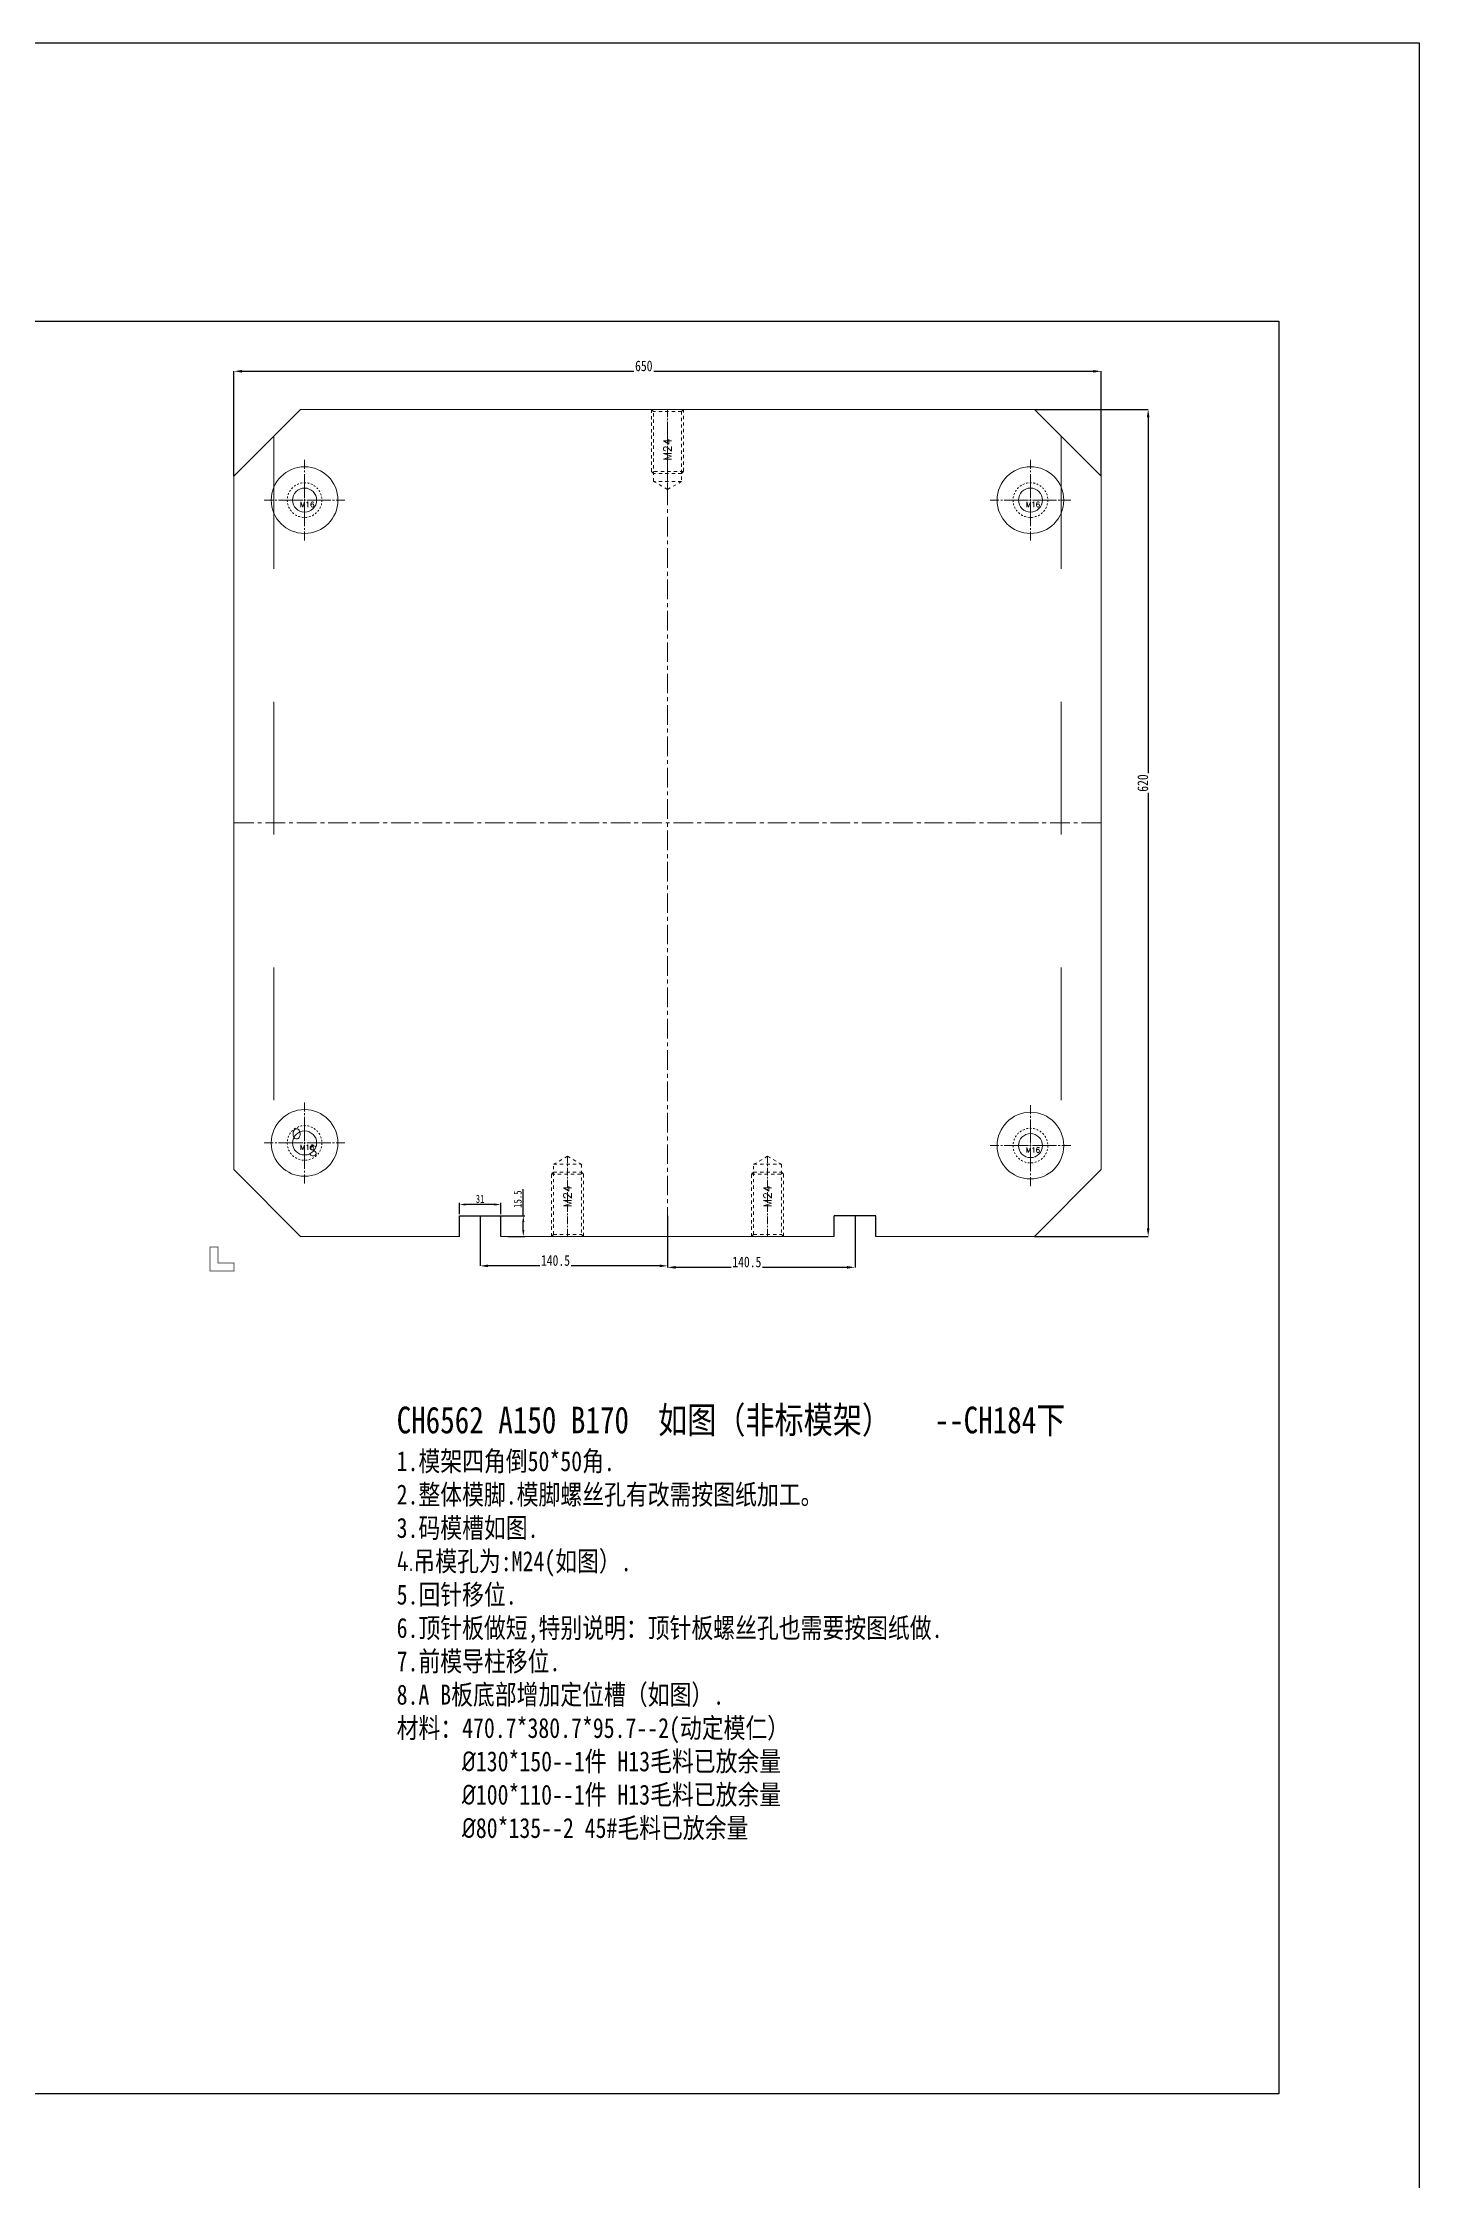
# Model space of a CAD drawing. Header units: millimetres. Extents: x 4797 to 6967, y -10922 to -3169.
# Drawn here: x 5936 to 6967, y -4771 to -3169 of the extents above; entities that cross this region are included whole.
import ezdxf
from ezdxf.enums import TextEntityAlignment as Align

# ---------------------------------------------------------------- set-up
doc = ezdxf.new("R2010")
doc.units = ezdxf.units.MM
doc.header["$LTSCALE"] = 16.335
doc.header["$PDMODE"] = 3
doc.header["$PDSIZE"] = 0.3125
doc.linetypes.add('CENTER', pattern=[0.6, 0.375, -0.075, 0.075, -0.075])
doc.linetypes.add('HIDDEN', pattern=[0.2, 0.1, -0.1])
doc.layers.get('0').update_dxf_attribs({"linetype": 'CONTINUOUS'})
doc.layers.get('Defpoints').update_dxf_attribs({"linetype": 'CONTINUOUS'})
for name, color, linetype, lineweight in [('dim', 82, 'CONTINUOUS', 9), ('moldbase', 7, 'CONTINUOUS', 20), ('screw', 33, 'CONTINUOUS', 13)]:
    doc.layers.add(name, color=color, linetype=linetype, lineweight=lineweight)
doc.styles.add('ROMANC', font='romanc.shx', dxfattribs={"bigfont": 'gbcbig.shx'})
doc.styles.get("Standard").update_dxf_attribs({"font": 'txt', "width": 0.8})
doc.styles.add('TXT', font='txt.shx', dxfattribs={"bigfont": 'gbcbig.shx'})
doc.dimstyles.new('ISO-25', dxfattribs={"dimtxt": 8, "dimasz": 6, "dimexe": 0, "dimexo": 0, "dimgap": 0, "dimtad": 1, "dimdsep": 46, "dimtxsty": 'Standard', "dimcen": 0, "dimclrd": 4, "dimclre": 4, "dimclrt": 6, "dimazin": 0, "dimtfac": 1, "dimtofl": 0, "dimtmove": 0, "dimatfit": 3, "dimfxl": 0, "dimarcsym": 0})

# ---------------------------------------------------------------- blocks, each defined once
blk = doc.blocks.new('screw_m16_i')
at = {"layer": 'screw', "color": 1, "linetype": 'CENTER', "ltscale": 0.808571}
for p, q in [((-14.3, 0), (14.3, 0)), ((0, -14.3), (0, 14.3))]:
    blk.add_line(p, q, dxfattribs=at)
at = {"layer": 'screw', "color": 8, "linetype": 'HIDDEN', "ltscale": 0.808571}
blk.add_circle((0, 0), 13, dxfattribs=at)
at = {"layer": 'screw'}
blk.add_circle((0, 0), 9, dxfattribs=at)
at = {"layer": 'screw', "color": 6, "style": 'TXT'}
blk.add_text('M16', height=3.9, dxfattribs=at).set_placement((-3.38, -5.2))
blk = doc.blocks.new('*D361')
at = {"color": 4, "lineweight": -2, "transparency": 16777216}
for p, q in [((6079, -3493.6), (6079, -3415)), ((6085, -3415), (6723, -3415)), ((6729, -3493.6), (6729, -3415))]:
    blk.add_line(p, q, dxfattribs=at)
at = {"color": 4, "transparency": 16777216}
for points in [[(6085, -3414), (6085, -3416), (6079, -3415)], [(6723, -3414), (6723, -3416), (6729, -3415)]]:
    blk.add_solid(points, dxfattribs=at)
at = {"layer": 'Defpoints', "color": 0, "transparency": 16777216}
for p in [(6729, -3415), (6079, -3493.6), (6729, -3493.6)]:
    blk.add_point(p, dxfattribs=at)
at = {"color": 6, "transparency": 16777216, "insert": (6386.2, -3411), "char_height": 8, "attachment_point": 5, "bg_fill": 3, "box_fill_scale": 1.1, "bg_fill_color": 256, "bg_fill_true_color": 13158600, "bg_fill_transparency": 0}
blk.add_mtext('650', dxfattribs=at)
blk = doc.blocks.new('*D362')
at = {"color": 4, "lineweight": -2, "transparency": 16777216}
for p, q in [((6679, -3443.6), (6764.2, -3443.6)), ((6764.2, -3449.6), (6764.2, -4057.6)), ((6679, -4063.6), (6764.2, -4063.6))]:
    blk.add_line(p, q, dxfattribs=at)
at = {"color": 4, "transparency": 16777216}
for points in [[(6763.2, -3449.6), (6765.2, -3449.6), (6764.2, -3443.6)], [(6763.2, -4057.6), (6765.2, -4057.6), (6764.2, -4063.6)]]:
    blk.add_solid(points, dxfattribs=at)
at = {"layer": 'Defpoints', "color": 0, "transparency": 16777216}
for p in [(6679, -3443.6), (6679, -4063.6), (6764.2, -4063.6)]:
    blk.add_point(p, dxfattribs=at)
at = {"color": 6, "transparency": 16777216, "insert": (6760.2, -3723.7), "char_height": 8, "attachment_point": 5, "rotation": 90, "bg_fill": 3, "box_fill_scale": 1.1, "bg_fill_color": 256, "bg_fill_true_color": 13158600, "bg_fill_transparency": 0}
blk.add_mtext('620', dxfattribs=at)
blk = doc.blocks.new('*D367')
at = {"layer": 'Defpoints', "color": 0, "transparency": 16777216}
for p in [(6248, -4039.7), (6248, -4048.1), (6279, -4048.1)]:
    blk.add_point(p, dxfattribs=at)
at = {"layer": 'dim', "color": 4, "lineweight": -2, "transparency": 16777216}
for p, q in [((6248, -4046.9), (6248, -4038.5)), ((6274.2, -4039.7), (6252.8, -4039.7)), ((6279, -4046.9), (6279, -4038.5))]:
    blk.add_line(p, q, dxfattribs=at)
at = {"layer": 'dim', "color": 4, "transparency": 16777216}
for points in [[(6252.8, -4038.9), (6252.8, -4040.5), (6248, -4039.7)], [(6274.2, -4038.9), (6274.2, -4040.5), (6279, -4039.7)]]:
    blk.add_solid(points, dxfattribs=at)
at = {"layer": 'dim', "color": 6, "transparency": 16777216, "insert": (6263.5, -4035.5), "char_height": 6, "attachment_point": 5, "bg_fill": 3, "box_fill_scale": 1.1, "bg_fill_color": 256, "bg_fill_true_color": 13158600, "bg_fill_transparency": 0}
blk.add_mtext('31', dxfattribs=at)
blk = doc.blocks.new('*D368')
at = {"layer": 'Defpoints', "color": 0, "transparency": 16777216}
for p in [(6277.1, -4048.1), (6283, -4063.6), (6295.9, -4063.6)]:
    blk.add_point(p, dxfattribs=at)
at = {"layer": 'dim', "color": 4, "lineweight": -2, "transparency": 16777216}
for p, q in [((6295.9, -4048.1), (6295.9, -4028.1)), ((6278.3, -4048.1), (6297.1, -4048.1)), ((6295.9, -4058.8), (6295.9, -4052.9)), ((6284.2, -4063.6), (6297.1, -4063.6))]:
    blk.add_line(p, q, dxfattribs=at)
at = {"layer": 'dim', "color": 4, "transparency": 16777216}
for points in [[(6295.1, -4052.9), (6296.7, -4052.9), (6295.9, -4048.1)], [(6295.1, -4058.8), (6296.7, -4058.8), (6295.9, -4063.6)]]:
    blk.add_solid(points, dxfattribs=at)
at = {"layer": 'dim', "color": 6, "transparency": 16777216, "insert": (6291.7, -4035.7), "char_height": 6, "attachment_point": 5, "rotation": 90, "bg_fill": 3, "box_fill_scale": 1.1, "bg_fill_color": 256, "bg_fill_true_color": 13158600, "bg_fill_transparency": 0}
blk.add_mtext('15.5', dxfattribs=at)
blk = doc.blocks.new('*D369')
at = {"color": 4, "lineweight": -2, "transparency": 16777216}
for p, q in [((6404, -4048.1), (6404, -4086.8)), ((6544.5, -4048.1), (6544.5, -4086.8)), ((6538.5, -4086.8), (6410, -4086.8))]:
    blk.add_line(p, q, dxfattribs=at)
at = {"color": 4, "transparency": 16777216}
for points in [[(6410, -4085.8), (6410, -4087.8), (6404, -4086.8)], [(6538.5, -4085.8), (6538.5, -4087.8), (6544.5, -4086.8)]]:
    blk.add_solid(points, dxfattribs=at)
at = {"layer": 'Defpoints', "color": 0, "transparency": 16777216}
for p in [(6404, -4048.1), (6544.5, -4048.1), (6404, -4086.8)]:
    blk.add_point(p, dxfattribs=at)
at = {"color": 6, "transparency": 16777216, "insert": (6463.4, -4082.8), "char_height": 8, "attachment_point": 5, "bg_fill": 3, "box_fill_scale": 1.1, "bg_fill_color": 256, "bg_fill_true_color": 13158600, "bg_fill_transparency": 0}
blk.add_mtext('140.5', dxfattribs=at)
blk = doc.blocks.new('*D370')
at = {"color": 4, "lineweight": -2, "transparency": 16777216}
for p, q in [((6263.5, -4048.1), (6263.5, -4085.7)), ((6404, -4048.1), (6404, -4085.7)), ((6398, -4085.7), (6269.5, -4085.7))]:
    blk.add_line(p, q, dxfattribs=at)
at = {"color": 4, "transparency": 16777216}
for points in [[(6269.5, -4084.7), (6269.5, -4086.7), (6263.5, -4085.7)], [(6398, -4084.7), (6398, -4086.7), (6404, -4085.7)]]:
    blk.add_solid(points, dxfattribs=at)
at = {"layer": 'Defpoints', "color": 0, "transparency": 16777216}
for p in [(6263.5, -4048.1), (6404, -4048.1), (6263.5, -4085.7)]:
    blk.add_point(p, dxfattribs=at)
at = {"color": 6, "transparency": 16777216, "insert": (6320, -4081.7), "char_height": 8, "attachment_point": 5, "bg_fill": 3, "box_fill_scale": 1.1, "bg_fill_color": 256, "bg_fill_true_color": 13158600, "bg_fill_transparency": 0}
blk.add_mtext('140.5', dxfattribs=at)

msp = doc.modelspace()

# ---------------------------------------------------------------- linework, layer by layer
for p, q in [((6247.984, -4063.566), (6247.984, -4048.066)), ((6247.984, -4048.066), (6278.984, -4048.066)), ((6278.984, -4063.566), (6278.984, -4048.066)), ((6528.984, -4063.566), (6528.984, -4048.066)), ((6559.984, -4048.066), (6528.984, -4048.066)), ((6559.984, -4063.566), (6559.984, -4048.066))]:
    msp.add_line(p, q)
at = {"layer": 'moldbase'}
for p, q in [((6128.984, -3443.566), (6078.984, -3493.566)), ((6678.984, -3443.566), (6128.984, -3443.566)), ((6728.984, -3493.566), (6678.984, -3443.566)), ((6078.984, -3493.566), (6078.984, -4013.566)), ((6728.984, -3493.566), (6728.984, -4013.566)), ((6128.984, -4063.566), (6078.984, -4013.566)), ((6678.984, -4063.566), (6728.984, -4013.566)), ((6247.984, -4063.566), (6128.984, -4063.566)), ((6528.984, -4063.566), (6278.984, -4063.566)), ((6678.984, -4063.566), (6559.984, -4063.566))]:
    msp.add_line(p, q, dxfattribs=at)
at = {"layer": 'moldbase', "color": 1, "linetype": 'CENTER', "ltscale": 2.4}
for p, q in [((6403.984, -3453.566), (6403.984, -4053.566)), ((6728.984, -3753.566), (6078.984, -3753.566))]:
    msp.add_line(p, q, dxfattribs=at)
at = {"layer": 'moldbase', "color": 8, "linetype": 'HIDDEN', "ltscale": 60.96}
for p, q in [((6108.984, -3463.566), (6108.984, -4043.566)), ((6698.984, -3463.566), (6698.984, -4043.566))]:
    msp.add_line(p, q, dxfattribs=at)
at = {"layer": 'moldbase', "color": 1, "linetype": 'CENTER', "ltscale": 1.1}
for p, q in [((6131.984, -3481.316), (6131.984, -3541.816)), ((6675.984, -3481.316), (6675.984, -3541.816)), ((6101.734, -3511.566), (6162.234, -3511.566)), ((6706.234, -3511.566), (6645.734, -3511.566)), ((6131.984, -4023.816), (6131.984, -3963.316)), ((6675.984, -4025.816), (6675.984, -3965.316)), ((6101.734, -3993.566), (6162.234, -3993.566)), ((6706.234, -3995.566), (6645.734, -3995.566))]:
    msp.add_line(p, q, dxfattribs=at)
at = {"layer": 'moldbase', "const_width": 0.5}
msp.add_lwpolyline([(6078.984, -4083.566), (6066.984, -4083.566), (6066.984, -4071.566), (6060.984, -4071.566), (6060.984, -4089.566), (6078.984, -4089.566), (6078.984, -4083.566)], dxfattribs=at)
at = {"layer": 'moldbase'}
for centre in [(6131.984, -3511.566), (6675.984, -3511.566), (6131.984, -3993.566), (6675.984, -3995.566)]:
    msp.add_circle(centre, 25, dxfattribs=at)
at = {"layer": 'screw', "color": 8, "linetype": 'HIDDEN', "ltscale": 1.492746}
for p, q in [((6318.484, -4009.566), (6328.984, -4003.504)), ((6328.984, -4003.504), (6339.484, -4009.566)), ((6468.484, -4009.566), (6478.984, -4003.504)), ((6478.984, -4003.504), (6489.484, -4009.566)), ((6318.484, -4062.066), (6318.484, -4009.566)), ((6318.484, -4009.566), (6339.484, -4009.566)), ((6339.484, -4009.566), (6339.484, -4062.066)), ((6468.484, -4062.066), (6468.484, -4009.566)), ((6468.484, -4009.566), (6489.484, -4009.566)), ((6489.484, -4009.566), (6489.484, -4062.066)), ((6316.984, -4063.566), (6318.484, -4062.066)), ((6318.484, -4062.066), (6339.484, -4062.066)), ((6339.484, -4062.066), (6340.984, -4063.566)), ((6466.984, -4063.566), (6468.484, -4062.066)), ((6468.484, -4062.066), (6489.484, -4062.066)), ((6489.484, -4062.066), (6490.984, -4063.566))]:
    msp.add_line(p, q, dxfattribs=at)
at = {"layer": 'screw', "color": 1, "linetype": 'CENTER', "ltscale": 0.932966}
for p, q in [((6328.984, -4063.566), (6328.984, -4003.504)), ((6478.984, -4063.566), (6478.984, -4003.504))]:
    msp.add_line(p, q, dxfattribs=at)
at = {"layer": 'screw', "color": 92, "linetype": 'HIDDEN', "ltscale": 1.492746}
for p, q in [((6316.984, -4017.066), (6318.484, -4015.566)), ((6316.984, -4063.566), (6316.984, -4017.066)), ((6316.984, -4017.066), (6340.984, -4017.066)), ((6318.484, -4015.566), (6339.484, -4015.566)), ((6339.484, -4015.566), (6340.984, -4017.066)), ((6340.984, -4017.066), (6340.984, -4063.566)), ((6466.984, -4017.066), (6468.484, -4015.566)), ((6466.984, -4063.566), (6466.984, -4017.066)), ((6466.984, -4017.066), (6490.984, -4017.066)), ((6468.484, -4015.566), (6489.484, -4015.566)), ((6489.484, -4015.566), (6490.984, -4017.066)), ((6490.984, -4017.066), (6490.984, -4063.566))]:
    msp.add_line(p, q, dxfattribs=at)

# ---------------------------------------------------------------- block references
at = {"layer": 'screw'}
for p in [(6131.984, -3511.566), (6675.984, -3511.566), (6131.984, -3993.566), (6675.984, -3995.566)]:
    msp.add_blockref('screw_m16_i', p, dxfattribs=at)

# ---------------------------------------------------------------- texts
at = {"insert": (6200.967, -4157.916), "char_height": 20, "width": 564.27245, "attachment_point": 1}
msp.add_mtext('{\\fSimSun|b0|i0|c134|p2;\\C2;\\P\\C256;CH6562 A150 B170  如图（非标模架）   --CH184下 \\P\\H0.75x;\\C1;1.模架四角倒50*50角.\\P2.整体模脚.模脚螺丝孔有改需按图纸加工。\\P3.码模槽如图.\\P\\fISOCPEUR|b0|i0|c0|p34;4.\\fSimSun|b0|i0|c134|p2;吊模孔为:M24(如图）.\\P5.回针移位.\\C256;\\P\\C1;6.顶针板做短,特别说明：顶针板螺丝孔也需要按图纸做.\\P7.前模导柱移位.\\P8.A B板底部增加定位槽（如图）.\\H1.333x;\\P\\H0.75x;\\C256;材料：\\C6;470.7*380.7*95.7--2(动定模仁）\\H0.9998x;\\C256;\\P      \\fISOCPEUR|b0|i0|c0|p34;%%C\\fSimSun|b0|i0|c134|p2;130*150--1件 H13毛料已放余量\\P      \\fISOCPEUR|b0|i0|c0|p34;%%C\\fSimSun|b0|i0|c134|p2;100*110--1件 H13毛料已放余量 \\P      \\fISOCPEUR|b0|i0|c0|p34;%%C\\fSimSun|b0|i0|c134|p2;80*135--2 45#毛料已放余量\\P\\H1.333x;\\P\\H0.75x;\\P      \\P      }', dxfattribs=at)
at = {"layer": 'moldbase', "style": 'ROMANC'}
for s, p in [('O', (6122.474, -3990.476)), ('S', (6135.074, -4003.076))]:
    msp.add_text(s, height=7.5, dxfattribs=at).set_placement(p)
at = {"layer": 'screw', "color": 6, "linetype": 'HIDDEN', "ltscale": 1.492746, "style": 'TXT'}
for p in [(6328.984, -4033.535), (6478.984, -4033.535)]:
    msp.add_text('M24', height=6, rotation=90, dxfattribs=at).set_placement(p, align=Align.MIDDLE)

# ---------------------------------------------------------------- next in the draw order: dimensions: what is measured, and where the dimension line sits
for base, p1, p2, picture, middle in [((6728.984, -3415.04), (6078.984, -3493.566), (6728.984, -3493.566), '*D361', (6386.157, -3415.04)), ((6403.984, -4086.779), (6544.484, -4048.066), (6403.984, -4048.066), '*D369', (6463.395, -4086.779))]:
    dim = msp.add_linear_dim(base=base, p1=p1, p2=p2, dimstyle='ISO-25')
    dim.commit()
    dim.dimension.update_dxf_attribs({"geometry": picture, "text_midpoint": middle, "dimtype": 160})
at = {"layer": 'dim'}
dim = msp.add_linear_dim(base=(6247.984, -4039.652), p1=(6278.984, -4048.066), p2=(6247.984, -4048.066), dimstyle='ISO-25', override={"dimtxt": 6, "dimasz": 4.8, "dimexe": 1.1994, "dimexo": 1.1994, "dimgap": 1.1994}, dxfattribs=at)
dim.commit()
dim.dimension.update_dxf_attribs({"geometry": '*D367', "text_midpoint": (6263.484, -4035.453)})

# ---------------------------------------------------------------- next in the draw order: linework, layer by layer
at = {"layer": 'screw', "color": 92, "linetype": 'HIDDEN', "ltscale": 1.492746}
for p, q in [((6391.984, -3490.066), (6391.984, -3443.566)), ((6415.984, -3443.566), (6415.984, -3490.066)), ((6393.484, -3491.566), (6391.984, -3490.066)), ((6415.984, -3490.066), (6391.984, -3490.066)), ((6414.484, -3491.566), (6393.484, -3491.566)), ((6415.984, -3490.066), (6414.484, -3491.566))]:
    msp.add_line(p, q, dxfattribs=at)
at = {"layer": 'screw', "color": 8, "linetype": 'HIDDEN', "ltscale": 1.492746}
for p, q in [((6393.484, -3445.066), (6391.984, -3443.566)), ((6414.484, -3445.066), (6393.484, -3445.066)), ((6393.484, -3497.566), (6393.484, -3445.066)), ((6415.984, -3443.566), (6414.484, -3445.066)), ((6414.484, -3445.066), (6414.484, -3497.566)), ((6403.984, -3503.628), (6393.484, -3497.566)), ((6414.484, -3497.566), (6393.484, -3497.566)), ((6414.484, -3497.566), (6403.984, -3503.628))]:
    msp.add_line(p, q, dxfattribs=at)
at = {"layer": 'screw', "color": 1, "linetype": 'CENTER', "ltscale": 0.932966}
msp.add_line((6403.984, -3443.566), (6403.984, -3503.628), dxfattribs=at)

# ---------------------------------------------------------------- next in the draw order: texts
at = {"layer": 'screw', "color": 6, "linetype": 'HIDDEN', "ltscale": 1.492746, "style": 'TXT'}
msp.add_text('M24', height=6, rotation=90, dxfattribs=at).set_placement((6403.984, -3473.597), align=Align.MIDDLE)

# ---------------------------------------------------------------- next in the draw order: dimensions: what is measured, and where the dimension line sits
dim = msp.add_linear_dim(base=(6764.189, -4063.566), p1=(6678.984, -3443.566), p2=(6678.984, -4063.566), angle=90, dimstyle='ISO-25')
dim.commit()
dim.dimension.update_dxf_attribs({"geometry": '*D362', "text_midpoint": (6764.189, -3723.729), "dimtype": 160})
at = {"layer": 'dim'}
dim = msp.add_linear_dim(base=(6295.882, -4063.566), p1=(6277.073, -4048.066), p2=(6282.973, -4063.566), angle=90, dimstyle='ISO-25', override={"dimtxt": 6, "dimasz": 4.8, "dimexe": 1.1994, "dimexo": 1.1994, "dimgap": 1.1994}, dxfattribs=at)
dim.commit()
dim.dimension.update_dxf_attribs({"geometry": '*D368', "text_midpoint": (6295.882, -4035.666), "dimtype": 160})

# ---------------------------------------------------------------- next in the draw order: dimensions: what is measured, and where the dimension line sits
dim = msp.add_linear_dim(base=(6263.484, -4085.707), p1=(6403.984, -4048.066), p2=(6263.484, -4048.066), dimstyle='ISO-25')
dim.commit()
dim.dimension.update_dxf_attribs({"geometry": '*D370', "text_midpoint": (6320.044, -4085.707), "dimtype": 160})

# ---------------------------------------------------------------- next in the draw order: linework, layer by layer
for points in [[(4797.07, -3168.686), (6967.359, -3168.686), (6967.359, -10921.762), (4797.07, -10921.762)], [(5089.425, -3377.37), (6862.012, -3377.37), (6862.012, -4706.337), (5089.425, -4706.337)]]:
    msp.add_lwpolyline(points, close=True)

doc.saveas('drawing.dxf')
